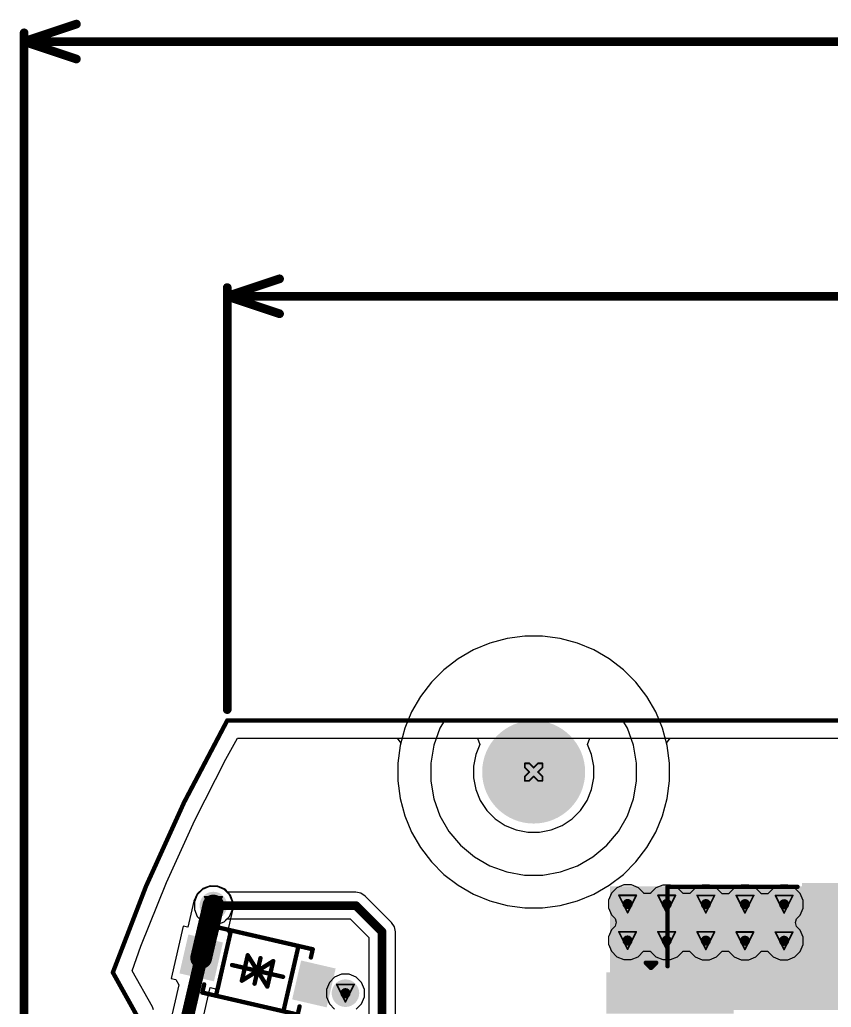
# Model space of a CAD drawing. Header units: inches. Extents: x -6 to 385, y -2 to 98.
# Drawn here: x -6.04 to 17.6, y 36.65 to 65.41 of the extents above; entities that cross this region are included whole.
import ezdxf

# ---------------------------------------------------------------- set-up
doc = ezdxf.new("R2010")
doc.units = ezdxf.units.IN
for name, color, linetype in [('Board outline', 216, 'Continuous'), ('Bottom Layer', 5, 'Continuous'), ('Bottom Overlay', 54, 'Continuous'), ('Bottom Paste', 16, 'Continuous'), ('Bottom Solder', 6, 'Continuous'), ('Dimensions', 6, 'Continuous'), ('Drill Drawing', 1, 'Continuous'), ('Layer 1', 16, 'Continuous'), ('Layer 2', 76, 'Continuous'), ('Multi-Layer', 9, 'Continuous'), ('Pad Holes', 156, 'Continuous'), ('Top Layer', 1, 'Continuous'), ('Top Solder', 216, 'Continuous'), ('Via Holes', 16, 'Continuous')]:
    doc.layers.add(name, color=color, linetype=linetype)

# ---------------------------------------------------------------- blocks, each defined once
blk = doc.blocks.new('WAFER_PH2_0_2PWB_B_66')
at = {"layer": 'Bottom Layer'}
for points in [[(-4.1, 4.6), (-2.6, 4.6), (-2.6, 1.1), (-4.1, 1.1)], [(4.1, 1.1), (2.6, 1.1), (2.6, 4.6), (4.1, 4.6)], [(-1.5, -1.1), (-0.5, -1.1), (-0.5, -4.6), (-1.5, -4.6)], [(0.5, -1.1), (1.5, -1.1), (1.5, -4.6), (0.5, -4.6)]]:
    blk.add_hatch(color=5, dxfattribs=at).paths.add_polyline_path(points)
at = {"layer": 'Bottom Paste'}
for points in [[(-4.1, 4.6), (-2.6, 4.6), (-2.6, 1.1), (-4.1, 1.1)], [(4.1, 1.1), (2.6, 1.1), (2.6, 4.6), (4.1, 4.6)], [(-1.5, -1.1), (-0.5, -1.1), (-0.5, -4.6), (-1.5, -4.6)], [(0.5, -1.1), (1.5, -1.1), (1.5, -4.6), (0.5, -4.6)]]:
    blk.add_hatch(color=16, dxfattribs=at).paths.add_polyline_path(points)
at = {"layer": 'Bottom Solder'}
for points in [[(-4.202, 4.702), (-2.498, 4.702), (-2.498, 0.998), (-4.202, 0.998)], [(4.202, 0.998), (2.498, 0.998), (2.498, 4.702), (4.202, 4.702)], [(-1.602, -0.998), (-0.398, -0.998), (-0.398, -4.702), (-1.602, -4.702)], [(0.398, -0.998), (1.602, -0.998), (1.602, -4.702), (0.398, -4.702)]]:
    blk.add_hatch(color=6, dxfattribs=at).paths.add_polyline_path(points)
at = {"layer": 'Bottom Overlay', "const_width": 0.127}
for points in [[(3.607, 4.851), (-3.505, 4.851)], [(-4.089, -2.921), (-4.089, 0.864)], [(4.039, -2.921), (4.039, 0.864)], [(-1.778, -2.921), (-4.089, -2.921)], [(4.039, -2.921), (1.727, -2.921)], [(-1.88, -3.556), (-1.88, -3.251)], [(-1.727, -3.404), (-1.88, -3.251)], [(-1.88, -3.556), (-1.727, -3.404)]]:
    blk.add_lwpolyline(points, dxfattribs=at)
at = {"layer": 'Bottom Overlay', "const_width": 0.0635}
for points in [[(-3.537, 4.851, 1), (-3.473, 4.851, 1)], [(3.575, 4.851, 1), (3.639, 4.851, 1)], [(-4.121, 0.864, 1), (-4.058, 0.864, 1)], [(4.007, 0.864, 1), (4.07, 0.864, 1)], [(-4.121, -2.921, 1), (-4.058, -2.921, 1)], [(-4.121, -2.921, 1), (-4.058, -2.921, 1)], [(-1.81, -2.921, 1), (-1.746, -2.921, 1)], [(1.695, -2.921, 1), (1.759, -2.921, 1)], [(4.007, -2.921, 1), (4.07, -2.921, 1)], [(4.007, -2.921, 1), (4.07, -2.921, 1)], [(-1.911, -3.251, 1), (-1.848, -3.251, 1)], [(-1.911, -3.251, 1), (-1.848, -3.251, 1)], [(-1.759, -3.404, 1), (-1.695, -3.404, 1)], [(-1.759, -3.404, 1), (-1.695, -3.404, 1)], [(-1.911, -3.556, 1), (-1.848, -3.556, 1)], [(-1.911, -3.556, 1), (-1.848, -3.556, 1)]]:
    blk.add_lwpolyline(points, format="xyb", close=True, dxfattribs=at)
blk = doc.blocks.new('SOD_123__B__D____________B_77')
at = {"layer": 'Bottom Layer'}
for points in [[(-1.22, -0.53), (-2.15, -0.53), (-2.15, 0.53), (-1.22, 0.53)], [(2.15, -0.53), (1.22, -0.53), (1.22, 0.53), (2.15, 0.53)]]:
    blk.add_hatch(color=5, dxfattribs=at).paths.add_polyline_path(points)
at = {"layer": 'Bottom Paste'}
for points in [[(-1.22, -0.53), (-2.15, -0.53), (-2.15, 0.53), (-1.22, 0.53)], [(2.15, -0.53), (1.22, -0.53), (1.22, 0.53), (2.15, 0.53)]]:
    blk.add_hatch(color=16, dxfattribs=at).paths.add_polyline_path(points)
at = {"layer": 'Bottom Solder'}
for points in [[(-1.169, -0.581), (-2.201, -0.581), (-2.201, 0.581), (-1.169, 0.581)], [(2.201, -0.581), (1.169, -0.581), (1.169, 0.581), (2.201, 0.581)]]:
    blk.add_hatch(color=6, dxfattribs=at).paths.add_polyline_path(points)
at = {"layer": 'Bottom Overlay', "const_width": 0.127}
for points in [[(-1.426, 0.733), (-1.426, 0.976)], [(-1.426, 0.976), (1.426, 0.976)], [(-1.017, -0.976), (-1.017, 0.976)], [(0.999, -0.976), (0.999, 0.976)], [(1.426, 0.733), (1.426, 0.976)], [(-0.381, 0.381), (0, 0)], [(-0.381, -0.381), (-0.381, 0.381)], [(0, -0.381), (0, 0.381)], [(0, 0), (0.381, 0.381)], [(0.381, -0.381), (0.381, 0.381)], [(-0.762, 0), (0.762, 0)], [(-0.381, -0.381), (0, 0)], [(0, 0), (0.381, -0.381)], [(-1.426, -0.976), (-1.426, -0.733)], [(1.426, -0.976), (1.426, -0.733)], [(-1.426, -0.976), (1.426, -0.976)]]:
    blk.add_lwpolyline(points, dxfattribs=at)
at = {"layer": 'Bottom Overlay', "const_width": 0.0635}
for points in [[(-1.458, 0.976, 1), (-1.394, 0.976, 1)], [(-1.458, 0.976, 1), (-1.394, 0.976, 1)], [(-1.049, 0.976, 1), (-0.985, 0.976, 1)], [(0.967, 0.976, 1), (1.031, 0.976, 1)], [(1.394, 0.976, 1), (1.458, 0.976, 1)], [(1.394, 0.976, 1), (1.458, 0.976, 1)], [(-1.458, 0.733, 1), (-1.394, 0.733, 1)], [(1.394, 0.733, 1), (1.458, 0.733, 1)], [(-0.413, 0.381, 1), (-0.349, 0.381, 1)], [(-0.413, 0.381, 1), (-0.349, 0.381, 1)], [(-0.032, 0.381, 1), (0.032, 0.381, 1)], [(0.349, 0.381, 1), (0.413, 0.381, 1)], [(0.349, 0.381, 1), (0.413, 0.381, 1)], [(-0.794, 0, 1), (-0.73, 0, 1)], [(-0.032, 0, 1), (0.032, 0, 1)], [(-0.032, 0, 1), (0.032, 0, 1)], [(-0.032, 0, 1), (0.032, 0, 1)], [(-0.032, 0, 1), (0.032, 0, 1)], [(0.73, 0, 1), (0.794, 0, 1)], [(-0.413, -0.381, 1), (-0.349, -0.381, 1)], [(-0.413, -0.381, 1), (-0.349, -0.381, 1)], [(-0.032, -0.381, 1), (0.032, -0.381, 1)], [(0.349, -0.381, 1), (0.413, -0.381, 1)], [(0.349, -0.381, 1), (0.413, -0.381, 1)], [(-1.458, -0.733, 1), (-1.394, -0.733, 1)], [(1.394, -0.733, 1), (1.458, -0.733, 1)], [(-1.458, -0.976, 1), (-1.394, -0.976, 1)], [(-1.458, -0.976, 1), (-1.394, -0.976, 1)], [(-1.049, -0.976, 1), (-0.985, -0.976, 1)], [(0.967, -0.976, 1), (1.031, -0.976, 1)], [(1.394, -0.976, 1), (1.458, -0.976, 1)], [(1.394, -0.976, 1), (1.458, -0.976, 1)]]:
    blk.add_lwpolyline(points, format="xyb", close=True, dxfattribs=at)

msp = doc.modelspace()

# ---------------------------------------------------------------- hatches: boundary and pattern name
at = {"layer": 'Bottom Layer'}
h = msp.add_hatch(color=5, dxfattribs=at)
edge = h.paths.add_edge_path()
edge.add_arc((8.927, 43.5), 0.762, 0, 360)
msp.add_hatch(color=5, dxfattribs=at).paths.add_polyline_path([(11.148, 36.568), (20.348, 36.568), (20.348, 40.168), (11.148, 40.168)])
h = msp.add_hatch(color=5, dxfattribs=at)
edge = h.paths.add_edge_path()
edge.add_arc((-0.403, 39.612), 0.3, 0, 360)
h = msp.add_hatch(color=5, dxfattribs=at)
edge = h.paths.add_edge_path()
edge.add_arc((11.664, 39.657), 0.3, 0, 360)
h = msp.add_hatch(color=5, dxfattribs=at)
edge = h.paths.add_edge_path()
edge.add_arc((12.804, 39.656), 0.3, 0, 360)
h = msp.add_hatch(color=5, dxfattribs=at)
edge = h.paths.add_edge_path()
edge.add_arc((13.943, 39.654), 0.3, 0, 360)
h = msp.add_hatch(color=5, dxfattribs=at)
edge = h.paths.add_edge_path()
edge.add_arc((15.083, 39.652), 0.3, 0, 360)
h = msp.add_hatch(color=5, dxfattribs=at)
edge = h.paths.add_edge_path()
edge.add_arc((16.223, 39.65), 0.3, 0, 360)
h = msp.add_hatch(color=5, dxfattribs=at)
edge = h.paths.add_edge_path()
edge.add_arc((11.662, 38.594), 0.3, 0, 360)
h = msp.add_hatch(color=5, dxfattribs=at)
edge = h.paths.add_edge_path()
edge.add_arc((12.802, 38.592), 0.3, 0, 360)
h = msp.add_hatch(color=5, dxfattribs=at)
edge = h.paths.add_edge_path()
edge.add_arc((13.942, 38.59), 0.3, 0, 360)
h = msp.add_hatch(color=5, dxfattribs=at)
edge = h.paths.add_edge_path()
edge.add_arc((15.081, 38.588), 0.3, 0, 360)
h = msp.add_hatch(color=5, dxfattribs=at)
edge = h.paths.add_edge_path()
edge.add_arc((16.221, 38.586), 0.3, 0, 360)
h = msp.add_hatch(color=5, dxfattribs=at)
edge = h.paths.add_edge_path()
edge.add_arc((3.444, 37.061), 0.3, 0, 360)
at = {"layer": 'Bottom Solder'}
h = msp.add_hatch(color=6, dxfattribs=at)
edge = h.paths.add_edge_path()
edge.add_arc((8.927, 43.5), 0.864, 0, 360)
h = msp.add_hatch(color=6, dxfattribs=at)
edge = h.paths.add_edge_path()
edge.add_arc((-0.403, 39.612), 0.402, 0, 360)
h = msp.add_hatch(color=6, dxfattribs=at)
edge = h.paths.add_edge_path()
edge.add_arc((11.664, 39.657), 0.402, 0, 360)
h = msp.add_hatch(color=6, dxfattribs=at)
edge = h.paths.add_edge_path()
edge.add_arc((12.804, 39.656), 0.402, 0, 360)
h = msp.add_hatch(color=6, dxfattribs=at)
edge = h.paths.add_edge_path()
edge.add_arc((13.943, 39.654), 0.402, 0, 360)
h = msp.add_hatch(color=6, dxfattribs=at)
edge = h.paths.add_edge_path()
edge.add_arc((15.083, 39.652), 0.402, 0, 360)
h = msp.add_hatch(color=6, dxfattribs=at)
edge = h.paths.add_edge_path()
edge.add_arc((16.223, 39.65), 0.402, 0, 360)
h = msp.add_hatch(color=6, dxfattribs=at)
edge = h.paths.add_edge_path()
edge.add_arc((11.662, 38.594), 0.402, 0, 360)
h = msp.add_hatch(color=6, dxfattribs=at)
edge = h.paths.add_edge_path()
edge.add_arc((12.802, 38.592), 0.402, 0, 360)
h = msp.add_hatch(color=6, dxfattribs=at)
edge = h.paths.add_edge_path()
edge.add_arc((13.942, 38.59), 0.402, 0, 360)
h = msp.add_hatch(color=6, dxfattribs=at)
edge = h.paths.add_edge_path()
edge.add_arc((15.081, 38.588), 0.402, 0, 360)
h = msp.add_hatch(color=6, dxfattribs=at)
edge = h.paths.add_edge_path()
edge.add_arc((16.221, 38.586), 0.402, 0, 360)
h = msp.add_hatch(color=6, dxfattribs=at)
edge = h.paths.add_edge_path()
edge.add_arc((3.444, 37.061), 0.402, 0, 360)
at = {"layer": 'Layer 1'}
h = msp.add_hatch(color=16, dxfattribs=at)
edge = h.paths.add_edge_path()
edge.add_arc((8.927, 43.5), 0.762, 0, 360)
h = msp.add_hatch(color=16, dxfattribs=at)
edge = h.paths.add_edge_path()
edge.add_arc((-0.403, 39.612), 0.3, 0, 360)
h = msp.add_hatch(color=16, dxfattribs=at)
edge = h.paths.add_edge_path()
edge.add_arc((11.664, 39.657), 0.3, 0, 360)
h = msp.add_hatch(color=16, dxfattribs=at)
edge = h.paths.add_edge_path()
edge.add_arc((12.804, 39.656), 0.3, 0, 360)
h = msp.add_hatch(color=16, dxfattribs=at)
edge = h.paths.add_edge_path()
edge.add_arc((13.943, 39.654), 0.3, 0, 360)
h = msp.add_hatch(color=16, dxfattribs=at)
edge = h.paths.add_edge_path()
edge.add_arc((15.083, 39.652), 0.3, 0, 360)
h = msp.add_hatch(color=16, dxfattribs=at)
edge = h.paths.add_edge_path()
edge.add_arc((16.223, 39.65), 0.3, 0, 360)
h = msp.add_hatch(color=16, dxfattribs=at)
edge = h.paths.add_edge_path()
edge.add_arc((11.662, 38.594), 0.3, 0, 360)
h = msp.add_hatch(color=16, dxfattribs=at)
edge = h.paths.add_edge_path()
edge.add_arc((12.802, 38.592), 0.3, 0, 360)
h = msp.add_hatch(color=16, dxfattribs=at)
edge = h.paths.add_edge_path()
edge.add_arc((13.942, 38.59), 0.3, 0, 360)
h = msp.add_hatch(color=16, dxfattribs=at)
edge = h.paths.add_edge_path()
edge.add_arc((15.081, 38.588), 0.3, 0, 360)
h = msp.add_hatch(color=16, dxfattribs=at)
edge = h.paths.add_edge_path()
edge.add_arc((16.221, 38.586), 0.3, 0, 360)
h = msp.add_hatch(color=16, dxfattribs=at)
edge = h.paths.add_edge_path()
edge.add_arc((3.444, 37.061), 0.3, 0, 360)
at = {"layer": 'Layer 2'}
h = msp.add_hatch(color=76, dxfattribs=at)
edge = h.paths.add_edge_path()
edge.add_arc((8.927, 43.5), 0.762, 0, 360)
h = msp.add_hatch(color=76, dxfattribs=at)
edge = h.paths.add_edge_path()
edge.add_arc((-0.403, 39.612), 0.3, 0, 360)
h = msp.add_hatch(color=76, dxfattribs=at)
edge = h.paths.add_edge_path()
edge.add_arc((11.664, 39.657), 0.3, 0, 360)
h = msp.add_hatch(color=76, dxfattribs=at)
edge = h.paths.add_edge_path()
edge.add_arc((12.804, 39.656), 0.3, 0, 360)
h = msp.add_hatch(color=76, dxfattribs=at)
edge = h.paths.add_edge_path()
edge.add_arc((13.943, 39.654), 0.3, 0, 360)
h = msp.add_hatch(color=76, dxfattribs=at)
edge = h.paths.add_edge_path()
edge.add_arc((15.083, 39.652), 0.3, 0, 360)
h = msp.add_hatch(color=76, dxfattribs=at)
edge = h.paths.add_edge_path()
edge.add_arc((16.223, 39.65), 0.3, 0, 360)
h = msp.add_hatch(color=76, dxfattribs=at)
edge = h.paths.add_edge_path()
edge.add_arc((11.662, 38.594), 0.3, 0, 360)
h = msp.add_hatch(color=76, dxfattribs=at)
edge = h.paths.add_edge_path()
edge.add_arc((12.802, 38.592), 0.3, 0, 360)
h = msp.add_hatch(color=76, dxfattribs=at)
edge = h.paths.add_edge_path()
edge.add_arc((13.942, 38.59), 0.3, 0, 360)
h = msp.add_hatch(color=76, dxfattribs=at)
edge = h.paths.add_edge_path()
edge.add_arc((15.081, 38.588), 0.3, 0, 360)
h = msp.add_hatch(color=76, dxfattribs=at)
edge = h.paths.add_edge_path()
edge.add_arc((16.221, 38.586), 0.3, 0, 360)
h = msp.add_hatch(color=76, dxfattribs=at)
edge = h.paths.add_edge_path()
edge.add_arc((3.444, 37.061), 0.3, 0, 360)
at = {"layer": 'Multi-Layer'}
h = msp.add_hatch(color=9, dxfattribs=at)
edge = h.paths.add_edge_path()
edge.add_arc((8.927, 43.5), 0.762, 0, 360)
at = {"layer": 'Pad Holes'}
h = msp.add_hatch(color=7, dxfattribs=at)
edge = h.paths.add_edge_path()
edge.add_arc((8.927, 43.5), 1.5, 0, 360)
at = {"layer": 'Top Layer'}
h = msp.add_hatch(color=1, dxfattribs=at)
edge = h.paths.add_edge_path()
edge.add_arc((8.927, 43.5), 0.762, 0, 360)
h = msp.add_hatch(color=1, dxfattribs=at)
edge = h.paths.add_edge_path()
edge.add_arc((-0.403, 39.612), 0.3, 0, 360)
h = msp.add_hatch(color=1, dxfattribs=at)
edge = h.paths.add_edge_path()
edge.add_arc((11.664, 39.657), 0.3, 0, 360)
h = msp.add_hatch(color=1, dxfattribs=at)
edge = h.paths.add_edge_path()
edge.add_arc((12.804, 39.656), 0.3, 0, 360)
h = msp.add_hatch(color=1, dxfattribs=at)
edge = h.paths.add_edge_path()
edge.add_arc((13.943, 39.654), 0.3, 0, 360)
h = msp.add_hatch(color=1, dxfattribs=at)
edge = h.paths.add_edge_path()
edge.add_arc((15.083, 39.652), 0.3, 0, 360)
h = msp.add_hatch(color=1, dxfattribs=at)
edge = h.paths.add_edge_path()
edge.add_arc((16.223, 39.65), 0.3, 0, 360)
h = msp.add_hatch(color=1, dxfattribs=at)
edge = h.paths.add_edge_path()
edge.add_arc((11.662, 38.594), 0.3, 0, 360)
h = msp.add_hatch(color=1, dxfattribs=at)
edge = h.paths.add_edge_path()
edge.add_arc((12.802, 38.592), 0.3, 0, 360)
h = msp.add_hatch(color=1, dxfattribs=at)
edge = h.paths.add_edge_path()
edge.add_arc((13.942, 38.59), 0.3, 0, 360)
h = msp.add_hatch(color=1, dxfattribs=at)
edge = h.paths.add_edge_path()
edge.add_arc((15.081, 38.588), 0.3, 0, 360)
h = msp.add_hatch(color=1, dxfattribs=at)
edge = h.paths.add_edge_path()
edge.add_arc((16.221, 38.586), 0.3, 0, 360)
h = msp.add_hatch(color=1, dxfattribs=at)
edge = h.paths.add_edge_path()
edge.add_arc((3.444, 37.061), 0.3, 0, 360)
at = {"layer": 'Top Solder'}
h = msp.add_hatch(color=216, dxfattribs=at)
edge = h.paths.add_edge_path()
edge.add_arc((8.927, 43.5), 0.864, 0, 360)
h = msp.add_hatch(color=216, dxfattribs=at)
edge = h.paths.add_edge_path()
edge.add_arc((-0.403, 39.612), 0.402, 0, 360)
h = msp.add_hatch(color=216, dxfattribs=at)
edge = h.paths.add_edge_path()
edge.add_arc((11.664, 39.657), 0.402, 0, 360)
h = msp.add_hatch(color=216, dxfattribs=at)
edge = h.paths.add_edge_path()
edge.add_arc((12.804, 39.656), 0.402, 0, 360)
h = msp.add_hatch(color=216, dxfattribs=at)
edge = h.paths.add_edge_path()
edge.add_arc((13.943, 39.654), 0.402, 0, 360)
h = msp.add_hatch(color=216, dxfattribs=at)
edge = h.paths.add_edge_path()
edge.add_arc((15.083, 39.652), 0.402, 0, 360)
h = msp.add_hatch(color=216, dxfattribs=at)
edge = h.paths.add_edge_path()
edge.add_arc((16.223, 39.65), 0.402, 0, 360)
h = msp.add_hatch(color=216, dxfattribs=at)
edge = h.paths.add_edge_path()
edge.add_arc((11.662, 38.594), 0.402, 0, 360)
h = msp.add_hatch(color=216, dxfattribs=at)
edge = h.paths.add_edge_path()
edge.add_arc((12.802, 38.592), 0.402, 0, 360)
h = msp.add_hatch(color=216, dxfattribs=at)
edge = h.paths.add_edge_path()
edge.add_arc((13.942, 38.59), 0.402, 0, 360)
h = msp.add_hatch(color=216, dxfattribs=at)
edge = h.paths.add_edge_path()
edge.add_arc((15.081, 38.588), 0.402, 0, 360)
h = msp.add_hatch(color=216, dxfattribs=at)
edge = h.paths.add_edge_path()
edge.add_arc((16.221, 38.586), 0.402, 0, 360)
h = msp.add_hatch(color=216, dxfattribs=at)
edge = h.paths.add_edge_path()
edge.add_arc((3.444, 37.061), 0.402, 0, 360)
at = {"layer": 'Via Holes'}
h = msp.add_hatch(color=7, dxfattribs=at)
edge = h.paths.add_edge_path()
edge.add_arc((-0.403, 39.612), 0.15, 0, 360)
h = msp.add_hatch(color=7, dxfattribs=at)
edge = h.paths.add_edge_path()
edge.add_arc((11.664, 39.657), 0.15, 0, 360)
h = msp.add_hatch(color=7, dxfattribs=at)
edge = h.paths.add_edge_path()
edge.add_arc((12.804, 39.656), 0.15, 0, 360)
h = msp.add_hatch(color=7, dxfattribs=at)
edge = h.paths.add_edge_path()
edge.add_arc((13.943, 39.654), 0.15, 0, 360)
h = msp.add_hatch(color=7, dxfattribs=at)
edge = h.paths.add_edge_path()
edge.add_arc((15.083, 39.652), 0.15, 0, 360)
h = msp.add_hatch(color=7, dxfattribs=at)
edge = h.paths.add_edge_path()
edge.add_arc((16.223, 39.65), 0.15, 0, 360)
h = msp.add_hatch(color=7, dxfattribs=at)
edge = h.paths.add_edge_path()
edge.add_arc((11.662, 38.594), 0.15, 0, 360)
h = msp.add_hatch(color=7, dxfattribs=at)
edge = h.paths.add_edge_path()
edge.add_arc((12.802, 38.592), 0.15, 0, 360)
h = msp.add_hatch(color=7, dxfattribs=at)
edge = h.paths.add_edge_path()
edge.add_arc((13.942, 38.59), 0.15, 0, 360)
h = msp.add_hatch(color=7, dxfattribs=at)
edge = h.paths.add_edge_path()
edge.add_arc((15.081, 38.588), 0.15, 0, 360)
h = msp.add_hatch(color=7, dxfattribs=at)
edge = h.paths.add_edge_path()
edge.add_arc((16.221, 38.586), 0.15, 0, 360)
h = msp.add_hatch(color=7, dxfattribs=at)
edge = h.paths.add_edge_path()
edge.add_arc((3.444, 37.061), 0.15, 0, 360)

# ---------------------------------------------------------------- linework, layer by layer
at = {"layer": 'Board outline', "const_width": 0.127}
msp.add_lwpolyline([(-3.332, 37.664, -0.044149), (0, 45)], format="xyb", dxfattribs=at)
for points in [[(0, 45), (79.597, 45)], [(-3.332, 37.664), (-2.632, 36.408)]]:
    msp.add_lwpolyline(points, dxfattribs=at)
at = {"layer": 'Board outline', "const_width": 0.0635}
for points in [[(-0.032, 45, 1), (0.032, 45, 1)], [(-0.032, 45, 1), (0.032, 45, 1)], [(-3.364, 37.664, 1), (-3.3, 37.664, 1)], [(-3.364, 37.664, 1), (-3.3, 37.664, 1)]]:
    msp.add_lwpolyline(points, format="xyb", close=True, dxfattribs=at)
at = {"layer": 'Bottom Layer'}
for p, q in [((8.668, 47.455), (8.154, 47.387)), ((8.927, 47.455), (8.668, 47.455)), ((9.186, 47.455), (8.927, 47.455)), ((9.7, 47.387), (9.186, 47.455)), ((7.653, 47.253), (7.174, 47.055)), ((8.154, 47.387), (7.653, 47.253)), ((10.201, 47.253), (9.7, 47.387)), ((10.68, 47.055), (10.201, 47.253)), ((7.174, 47.055), (6.725, 46.795)), ((11.129, 46.795), (10.68, 47.055)), ((6.725, 46.795), (6.314, 46.48)), ((11.54, 46.48), (11.129, 46.795)), ((6.314, 46.48), (5.947, 46.113)), ((11.907, 46.113), (11.54, 46.48)), ((5.947, 46.113), (5.632, 45.702)), ((12.222, 45.702), (11.907, 46.113)), ((5.632, 45.702), (5.373, 45.253)), ((12.482, 45.253), (12.222, 45.702)), ((5.373, 45.253), (5.174, 44.774)), ((12.68, 44.774), (12.482, 45.253)), ((6.329, 45), (6.198, 44.773)), ((11.525, 45), (6.329, 45)), ((11.656, 44.773), (11.525, 45)), ((11.525, 45), (11.525, 45)), ((5.174, 44.774), (5.04, 44.273)), ((6.198, 44.773), (6.018, 44.279)), ((11.836, 44.279), (11.656, 44.773)), ((12.814, 44.273), (12.68, 44.774)), ((-0.04, 43.877), (0.302, 44.482)), ((0.302, 44.482), (4.95, 44.482)), ((4.95, 44.482), (5.058, 44.341)), ((5.058, 44.341), (5.04, 44.273)), ((12.796, 44.341), (12.904, 44.482)), ((12.814, 44.273), (12.796, 44.341)), ((12.904, 44.482), (22.517, 44.482)), ((5.04, 44.273), (4.972, 43.759)), ((5.04, 44.273), (4.972, 43.759)), ((6.018, 44.279), (5.927, 43.762)), ((11.927, 43.762), (11.836, 44.279)), ((12.882, 43.759), (12.814, 44.273)), ((12.882, 43.759), (12.814, 44.273)), ((-0.944, 42.099), (-0.04, 43.877)), ((4.972, 43.759), (4.972, 43.5)), ((4.972, 43.759), (4.972, 43.241)), ((5.927, 43.762), (5.927, 43.238)), ((11.927, 43.238), (11.927, 43.762)), ((12.882, 43.5), (12.882, 43.759)), ((12.882, 43.241), (12.882, 43.759)), ((4.972, 43.5), (4.972, 43.5)), ((4.972, 43.5), (4.972, 43.241)), ((12.882, 43.241), (12.882, 43.5)), ((4.972, 43.241), (5.04, 42.727)), ((4.972, 43.241), (5.04, 42.727)), ((5.927, 43.238), (6.018, 42.721)), ((11.836, 42.721), (11.927, 43.238)), ((12.814, 42.727), (12.882, 43.241)), ((12.814, 42.727), (12.882, 43.241)), ((5.04, 42.727), (5.174, 42.226)), ((5.04, 42.727), (5.174, 42.226)), ((6.018, 42.721), (6.198, 42.227)), ((11.656, 42.227), (11.836, 42.721)), ((12.68, 42.226), (12.814, 42.727)), ((12.68, 42.226), (12.814, 42.727)), ((-1.769, 40.283), (-0.944, 42.099)), ((5.174, 42.226), (5.373, 41.747)), ((5.174, 42.226), (5.373, 41.747)), ((6.198, 42.227), (6.46, 41.773)), ((11.394, 41.773), (11.656, 42.227)), ((12.482, 41.747), (12.68, 42.226)), ((12.482, 41.747), (12.68, 42.226)), ((5.373, 41.747), (5.632, 41.298)), ((5.373, 41.747), (5.632, 41.298)), ((6.46, 41.773), (6.798, 41.371)), ((11.056, 41.371), (11.394, 41.773)), ((12.222, 41.298), (12.482, 41.747)), ((12.222, 41.298), (12.482, 41.747)), ((5.632, 41.298), (5.947, 40.887)), ((5.632, 41.298), (5.947, 40.887)), ((6.798, 41.371), (7.2, 41.033)), ((10.654, 41.033), (11.056, 41.371)), ((11.907, 40.887), (12.222, 41.298)), ((11.907, 40.887), (12.222, 41.298)), ((5.947, 40.887), (6.314, 40.52)), ((5.947, 40.887), (6.314, 40.52)), ((7.2, 41.033), (7.654, 40.771)), ((10.2, 40.771), (10.654, 41.033)), ((11.54, 40.52), (11.907, 40.887)), ((11.54, 40.52), (11.907, 40.887)), ((7.654, 40.771), (8.148, 40.591)), ((8.148, 40.591), (8.665, 40.5)), ((9.19, 40.5), (9.706, 40.591)), ((9.706, 40.591), (10.2, 40.771)), ((-2.512, 38.433), (-1.769, 40.283)), ((6.314, 40.52), (6.725, 40.205)), ((6.314, 40.52), (6.725, 40.205)), ((8.665, 40.5), (9.19, 40.5)), ((11.129, 40.205), (11.54, 40.52)), ((11.129, 40.205), (11.54, 40.52)), ((-0.711, 40.106), (-0.877, 39.951)), ((-0.498, 40.187), (-0.711, 40.106)), ((-0.271, 40.179), (-0.498, 40.187)), ((-0.064, 40.085), (-0.271, 40.179)), ((0.092, 39.919), (-0.064, 40.085)), ((6.725, 40.205), (7.174, 39.945)), ((6.725, 40.205), (7.174, 39.945)), ((10.68, 39.945), (11.129, 40.205)), ((10.68, 39.945), (11.129, 40.205)), ((-0.971, 39.744), (-1.148, 38.983)), ((-0.877, 39.951), (-0.971, 39.744)), ((0.172, 39.706), (0.092, 39.919)), ((0.164, 39.479), (0.172, 39.706)), ((7.174, 39.945), (7.653, 39.747)), ((7.174, 39.945), (7.653, 39.747)), ((7.653, 39.747), (8.154, 39.613)), ((7.653, 39.747), (8.154, 39.613)), ((9.7, 39.613), (10.201, 39.747)), ((9.7, 39.613), (10.201, 39.747)), ((10.201, 39.747), (10.68, 39.945)), ((10.201, 39.747), (10.68, 39.945)), ((0.016, 38.843), (0.164, 39.479)), ((8.154, 39.613), (8.668, 39.545)), ((8.154, 39.613), (8.668, 39.545)), ((8.668, 39.545), (8.927, 39.545)), ((8.668, 39.545), (9.186, 39.545)), ((8.927, 39.545), (9.186, 39.545)), ((9.186, 39.545), (9.7, 39.613)), ((9.186, 39.545), (9.7, 39.613)), ((-1.283, 39.014), (-1.635, 37.486)), ((-1.148, 38.983), (-1.283, 39.014)), ((0.11, 38.693), (0.016, 38.843)), ((-0.234, 37.163), (0.119, 38.691)), ((0.119, 38.691), (0.11, 38.693)), ((-2.766, 37.712), (-2.512, 38.433)), ((-2.18, 36.66), (-2.766, 37.712)), ((-1.635, 37.486), (-1.501, 37.455)), ((-1.501, 37.455), (-1.407, 37.304)), ((-1.407, 37.304), (-1.855, 35.385)), ((-0.929, 35.362), (-0.495, 37.223)), ((-0.495, 37.223), (-0.234, 37.163)), ((-2.152, 36.576), (-2.18, 36.66))]:
    msp.add_line(p, q, dxfattribs=at)
for points, const_width in [([(-0.758, 38.088), (-0.403, 39.612)], 0.635), ([(-1.413, 35.282), (-0.758, 38.088)], 0.381)]:
    msp.add_lwpolyline(points, dxfattribs=dict(at, const_width=const_width))
for points, const_width in [([(-0.562, 39.612, 1), (-0.244, 39.612, 1)], 0.318), ([(-0.917, 38.088, 1), (-0.6, 38.088, 1)], 0.318), ([(-0.854, 38.088, 1), (-0.663, 38.088, 1)], 0.191)]:
    msp.add_lwpolyline(points, format="xyb", close=True, dxfattribs=dict(at, const_width=const_width))
at = {"layer": 'Dimensions', "const_width": 0.254}
for points in [[(-5.917, 64.77), (-4.393, 65.278)], [(-5.917, 22.8), (-5.917, 65.024)], [(-5.917, 64.77), (34.162, 64.77)], [(-5.917, 64.77), (-4.393, 64.262)], [(0, 57.353), (1.524, 57.861)], [(0, 45.318), (0, 57.607)], [(0, 57.353), (1.524, 56.845)], [(0, 57.353), (34.034, 57.353)]]:
    msp.add_lwpolyline(points, dxfattribs=at)
at = {"layer": 'Dimensions', "const_width": 0.127}
for points in [[(-4.457, 65.278, 1), (-4.33, 65.278, 1)], [(-5.981, 65.024, 1), (-5.854, 65.024, 1)], [(-5.981, 64.77, 1), (-5.854, 64.77, 1)], [(-5.981, 64.77, 1), (-5.854, 64.77, 1)], [(-5.981, 64.77, 1), (-5.854, 64.77, 1)], [(-4.457, 64.262, 1), (-4.33, 64.262, 1)], [(1.461, 57.861, 1), (1.588, 57.861, 1)], [(-0.063, 57.607, 1), (0.064, 57.607, 1)], [(-0.063, 57.353, 1), (0.064, 57.353, 1)], [(-0.063, 57.353, 1), (0.064, 57.353, 1)], [(-0.063, 57.353, 1), (0.064, 57.353, 1)], [(1.461, 56.845, 1), (1.588, 56.845, 1)], [(-0.063, 45.318, 1), (0.064, 45.318, 1)]]:
    msp.add_lwpolyline(points, format="xyb", close=True, dxfattribs=at)
at = {"layer": 'Drill Drawing', "const_width": 0.0508}
for points in [[(8.673, 43.627), (8.673, 43.754)], [(8.673, 43.754), (8.8, 43.754)], [(8.8, 43.754), (8.927, 43.627)], [(8.927, 43.627), (9.054, 43.754)], [(9.054, 43.754), (9.181, 43.754)], [(9.181, 43.627), (9.181, 43.754)], [(8.673, 43.627), (8.8, 43.5)], [(8.673, 43.373), (8.8, 43.5)], [(9.054, 43.5), (9.181, 43.627)], [(9.054, 43.5), (9.181, 43.373)], [(8.673, 43.246), (8.673, 43.373)], [(8.673, 43.246), (8.8, 43.246)], [(8.8, 43.246), (8.927, 43.373)], [(8.927, 43.373), (9.054, 43.246)], [(9.054, 43.246), (9.181, 43.246)], [(9.181, 43.246), (9.181, 43.373)], [(-0.657, 39.866), (-0.149, 39.866)], [(-0.657, 39.866), (-0.403, 39.358)], [(-0.403, 39.358), (-0.149, 39.866)], [(11.41, 39.911), (11.918, 39.911)], [(11.41, 39.911), (11.664, 39.403)], [(11.664, 39.403), (11.918, 39.911)], [(12.55, 39.91), (13.058, 39.91)], [(12.55, 39.91), (12.804, 39.402)], [(12.804, 39.402), (13.058, 39.91)], [(13.689, 39.908), (14.197, 39.908)], [(13.689, 39.908), (13.943, 39.4)], [(13.943, 39.4), (14.197, 39.908)], [(14.829, 39.906), (15.337, 39.906)], [(14.829, 39.906), (15.083, 39.398)], [(15.083, 39.398), (15.337, 39.906)], [(15.969, 39.904), (16.477, 39.904)], [(15.969, 39.904), (16.223, 39.396)], [(16.223, 39.396), (16.477, 39.904)], [(11.408, 38.848), (11.916, 38.848)], [(11.408, 38.848), (11.662, 38.34)], [(11.662, 38.34), (11.916, 38.848)], [(12.548, 38.846), (13.056, 38.846)], [(12.548, 38.846), (12.802, 38.338)], [(12.802, 38.338), (13.056, 38.846)], [(13.688, 38.844), (14.196, 38.844)], [(13.688, 38.844), (13.942, 38.336)], [(13.942, 38.336), (14.196, 38.844)], [(14.827, 38.842), (15.335, 38.842)], [(14.827, 38.842), (15.081, 38.334)], [(15.081, 38.334), (15.335, 38.842)], [(15.967, 38.84), (16.475, 38.84)], [(15.967, 38.84), (16.221, 38.332)], [(16.221, 38.332), (16.475, 38.84)], [(3.19, 37.315), (3.698, 37.315)], [(3.19, 37.315), (3.444, 36.807)], [(3.444, 36.807), (3.698, 37.315)]]:
    msp.add_lwpolyline(points, dxfattribs=at)
at = {"layer": 'Drill Drawing', "const_width": 0.0254}
for points in [[(8.66, 43.754, 1), (8.686, 43.754, 1)], [(8.66, 43.754, 1), (8.686, 43.754, 1)], [(8.787, 43.754, 1), (8.813, 43.754, 1)], [(8.787, 43.754, 1), (8.813, 43.754, 1)], [(9.041, 43.754, 1), (9.067, 43.754, 1)], [(9.041, 43.754, 1), (9.067, 43.754, 1)], [(9.168, 43.754, 1), (9.194, 43.754, 1)], [(9.168, 43.754, 1), (9.194, 43.754, 1)], [(8.66, 43.627, 1), (8.686, 43.627, 1)], [(8.66, 43.627, 1), (8.686, 43.627, 1)], [(8.787, 43.5, 1), (8.813, 43.5, 1)], [(8.787, 43.5, 1), (8.813, 43.5, 1)], [(8.914, 43.627, 1), (8.94, 43.627, 1)], [(8.914, 43.627, 1), (8.94, 43.627, 1)], [(9.041, 43.5, 1), (9.067, 43.5, 1)], [(9.041, 43.5, 1), (9.067, 43.5, 1)], [(9.168, 43.627, 1), (9.194, 43.627, 1)], [(9.168, 43.627, 1), (9.194, 43.627, 1)], [(8.66, 43.373, 1), (8.686, 43.373, 1)], [(8.66, 43.373, 1), (8.686, 43.373, 1)], [(8.66, 43.246, 1), (8.686, 43.246, 1)], [(8.66, 43.246, 1), (8.686, 43.246, 1)], [(8.787, 43.246, 1), (8.813, 43.246, 1)], [(8.787, 43.246, 1), (8.813, 43.246, 1)], [(8.914, 43.373, 1), (8.94, 43.373, 1)], [(8.914, 43.373, 1), (8.94, 43.373, 1)], [(9.041, 43.246, 1), (9.067, 43.246, 1)], [(9.041, 43.246, 1), (9.067, 43.246, 1)], [(9.168, 43.373, 1), (9.194, 43.373, 1)], [(9.168, 43.373, 1), (9.194, 43.373, 1)], [(9.168, 43.246, 1), (9.194, 43.246, 1)], [(9.168, 43.246, 1), (9.194, 43.246, 1)], [(-0.67, 39.866, 1), (-0.644, 39.866, 1)], [(-0.67, 39.866, 1), (-0.644, 39.866, 1)], [(-0.162, 39.866, 1), (-0.136, 39.866, 1)], [(-0.162, 39.866, 1), (-0.136, 39.866, 1)], [(11.397, 39.911, 1), (11.422, 39.911, 1)], [(11.397, 39.911, 1), (11.422, 39.911, 1)], [(11.905, 39.911, 1), (11.93, 39.911, 1)], [(11.905, 39.911, 1), (11.93, 39.911, 1)], [(12.537, 39.91, 1), (12.562, 39.91, 1)], [(12.537, 39.91, 1), (12.562, 39.91, 1)], [(13.045, 39.91, 1), (13.07, 39.91, 1)], [(13.045, 39.91, 1), (13.07, 39.91, 1)], [(13.677, 39.908, 1), (13.702, 39.908, 1)], [(13.677, 39.908, 1), (13.702, 39.908, 1)], [(14.185, 39.908, 1), (14.21, 39.908, 1)], [(14.185, 39.908, 1), (14.21, 39.908, 1)], [(14.817, 39.906, 1), (14.842, 39.906, 1)], [(14.817, 39.906, 1), (14.842, 39.906, 1)], [(15.325, 39.906, 1), (15.35, 39.906, 1)], [(15.325, 39.906, 1), (15.35, 39.906, 1)], [(15.957, 39.904, 1), (15.982, 39.904, 1)], [(15.957, 39.904, 1), (15.982, 39.904, 1)], [(16.465, 39.904, 1), (16.49, 39.904, 1)], [(16.465, 39.904, 1), (16.49, 39.904, 1)], [(11.651, 39.403, 1), (11.676, 39.403, 1)], [(11.651, 39.403, 1), (11.676, 39.403, 1)], [(12.791, 39.402, 1), (12.816, 39.402, 1)], [(12.791, 39.402, 1), (12.816, 39.402, 1)], [(13.931, 39.4, 1), (13.956, 39.4, 1)], [(13.931, 39.4, 1), (13.956, 39.4, 1)], [(15.071, 39.398, 1), (15.096, 39.398, 1)], [(15.071, 39.398, 1), (15.096, 39.398, 1)], [(16.211, 39.396, 1), (16.236, 39.396, 1)], [(16.211, 39.396, 1), (16.236, 39.396, 1)], [(-0.416, 39.358, 1), (-0.39, 39.358, 1)], [(-0.416, 39.358, 1), (-0.39, 39.358, 1)], [(11.395, 38.848, 1), (11.42, 38.848, 1)], [(11.395, 38.848, 1), (11.42, 38.848, 1)], [(11.903, 38.848, 1), (11.928, 38.848, 1)], [(11.903, 38.848, 1), (11.928, 38.848, 1)], [(12.535, 38.846, 1), (12.56, 38.846, 1)], [(12.535, 38.846, 1), (12.56, 38.846, 1)], [(13.043, 38.846, 1), (13.068, 38.846, 1)], [(13.043, 38.846, 1), (13.068, 38.846, 1)], [(13.675, 38.844, 1), (13.7, 38.844, 1)], [(13.675, 38.844, 1), (13.7, 38.844, 1)], [(14.183, 38.844, 1), (14.208, 38.844, 1)], [(14.183, 38.844, 1), (14.208, 38.844, 1)], [(14.815, 38.842, 1), (14.84, 38.842, 1)], [(14.815, 38.842, 1), (14.84, 38.842, 1)], [(15.323, 38.842, 1), (15.348, 38.842, 1)], [(15.323, 38.842, 1), (15.348, 38.842, 1)], [(15.955, 38.84, 1), (15.98, 38.84, 1)], [(15.955, 38.84, 1), (15.98, 38.84, 1)], [(16.463, 38.84, 1), (16.488, 38.84, 1)], [(16.463, 38.84, 1), (16.488, 38.84, 1)], [(11.649, 38.34, 1), (11.674, 38.34, 1)], [(11.649, 38.34, 1), (11.674, 38.34, 1)], [(12.789, 38.338, 1), (12.814, 38.338, 1)], [(12.789, 38.338, 1), (12.814, 38.338, 1)], [(13.929, 38.336, 1), (13.954, 38.336, 1)], [(13.929, 38.336, 1), (13.954, 38.336, 1)], [(15.069, 38.334, 1), (15.094, 38.334, 1)], [(15.069, 38.334, 1), (15.094, 38.334, 1)], [(16.209, 38.332, 1), (16.234, 38.332, 1)], [(16.209, 38.332, 1), (16.234, 38.332, 1)], [(3.177, 37.315, 1), (3.203, 37.315, 1)], [(3.177, 37.315, 1), (3.203, 37.315, 1)], [(3.685, 37.315, 1), (3.711, 37.315, 1)], [(3.685, 37.315, 1), (3.711, 37.315, 1)], [(3.431, 36.807, 1), (3.457, 36.807, 1)], [(3.431, 36.807, 1), (3.457, 36.807, 1)]]:
    msp.add_lwpolyline(points, format="xyb", close=True, dxfattribs=at)
at = {"layer": 'Layer 1'}
for p, q in [((-0.04, 43.877), (0.302, 44.482)), ((0.302, 44.482), (22.517, 44.482)), ((-0.944, 42.099), (-0.04, 43.877)), ((-1.769, 40.283), (-0.944, 42.099)), ((-2.512, 38.433), (-1.769, 40.283)), ((-0.717, 40.081), (-0.873, 39.925)), ((-0.513, 40.166), (-0.717, 40.081)), ((-0.293, 40.166), (-0.513, 40.166)), ((-0.089, 40.081), (-0.293, 40.166)), ((0.067, 39.925), (-0.089, 40.081)), ((-0.873, 39.925), (-0.957, 39.722)), ((-0.957, 39.722), (-0.957, 39.501)), ((0.151, 39.722), (0.067, 39.925)), ((0.151, 39.501), (0.151, 39.722)), ((-0.957, 39.501), (-0.873, 39.298)), ((0.067, 39.298), (0.151, 39.501)), ((-0.873, 39.298), (-0.717, 39.142)), ((-0.717, 39.142), (-0.513, 39.058)), ((-0.293, 39.058), (-0.089, 39.142)), ((-0.089, 39.142), (0.067, 39.298)), ((-0.513, 39.058), (-0.293, 39.058)), ((-2.766, 37.712), (-2.512, 38.433)), ((-2.18, 36.66), (-2.766, 37.712)), ((-2.152, 36.576), (-2.18, 36.66))]:
    msp.add_line(p, q, dxfattribs=at)
at = {"layer": 'Layer 2'}
for p, q in [((-0.04, 43.877), (0.302, 44.482)), ((0.302, 44.482), (7.292, 44.482)), ((7.362, 44.304), (7.24, 44.012)), ((7.292, 44.482), (7.362, 44.304)), ((10.492, 44.304), (10.562, 44.482)), ((10.614, 44.012), (10.492, 44.304)), ((10.562, 44.482), (22.517, 44.482)), ((7.24, 44.012), (7.173, 43.673)), ((10.681, 43.673), (10.614, 44.012)), ((-0.944, 42.099), (-0.04, 43.877)), ((7.173, 43.673), (7.173, 43.327)), ((10.681, 43.327), (10.681, 43.673)), ((7.173, 43.327), (7.24, 42.988)), ((10.614, 42.988), (10.681, 43.327)), ((7.24, 42.988), (7.373, 42.669)), ((10.481, 42.669), (10.614, 42.988)), ((7.373, 42.669), (7.565, 42.382)), ((10.289, 42.382), (10.481, 42.669)), ((7.565, 42.382), (7.809, 42.138)), ((10.045, 42.138), (10.289, 42.382)), ((-1.769, 40.283), (-0.944, 42.099)), ((7.809, 42.138), (8.096, 41.946)), ((9.758, 41.946), (10.045, 42.138)), ((8.096, 41.946), (8.415, 41.813)), ((8.415, 41.813), (8.754, 41.746)), ((8.754, 41.746), (9.1, 41.746)), ((9.1, 41.746), (9.439, 41.813)), ((9.439, 41.813), (9.758, 41.946)), ((-2.512, 38.433), (-1.769, 40.283)), ((-0.717, 40.081), (-0.873, 39.925)), ((-0.513, 40.166), (-0.717, 40.081)), ((-0.293, 40.166), (-0.513, 40.166)), ((-0.089, 40.081), (-0.293, 40.166)), ((0.067, 39.925), (-0.089, 40.081)), ((11.194, 39.971), (11.11, 39.768)), ((11.35, 40.127), (11.194, 39.971)), ((11.553, 40.211), (11.35, 40.127)), ((11.774, 40.211), (11.553, 40.211)), ((11.977, 40.127), (11.774, 40.211)), ((12.133, 39.971), (11.977, 40.127)), ((12.138, 39.96), (12.133, 39.971)), ((12.334, 39.969), (12.33, 39.96)), ((12.49, 40.125), (12.334, 39.969)), ((12.693, 40.21), (12.49, 40.125)), ((12.914, 40.21), (12.693, 40.21)), ((13.117, 40.125), (12.914, 40.21)), ((13.273, 39.969), (13.117, 40.125)), ((13.278, 39.959), (13.273, 39.969)), ((13.63, 40.123), (13.474, 39.967)), ((13.833, 40.208), (13.63, 40.123)), ((14.054, 40.208), (13.833, 40.208)), ((14.257, 40.123), (14.054, 40.208)), ((14.413, 39.967), (14.257, 40.123)), ((14.77, 40.121), (14.614, 39.965)), ((14.973, 40.206), (14.77, 40.121)), ((15.194, 40.206), (14.973, 40.206)), ((15.397, 40.121), (15.194, 40.206)), ((15.553, 39.965), (15.397, 40.121)), ((15.909, 40.119), (15.754, 39.964)), ((16.113, 40.204), (15.909, 40.119)), ((16.333, 40.204), (16.113, 40.204)), ((16.537, 40.119), (16.333, 40.204)), ((16.693, 39.964), (16.537, 40.119)), ((-0.873, 39.925), (-0.957, 39.722)), ((-0.957, 39.722), (-0.957, 39.501)), ((0.151, 39.722), (0.067, 39.925)), ((0.151, 39.501), (0.151, 39.722)), ((11.11, 39.768), (11.11, 39.547)), ((12.33, 39.96), (12.138, 39.96)), ((13.47, 39.959), (13.278, 39.959)), ((13.474, 39.967), (13.47, 39.959)), ((14.418, 39.957), (14.413, 39.967)), ((14.61, 39.957), (14.418, 39.957)), ((14.614, 39.965), (14.61, 39.957)), ((15.557, 39.955), (15.553, 39.965)), ((15.75, 39.955), (15.557, 39.955)), ((15.754, 39.964), (15.75, 39.955)), ((16.777, 39.76), (16.693, 39.964)), ((16.777, 39.54), (16.777, 39.76)), ((-0.957, 39.501), (-0.873, 39.298)), ((0.067, 39.298), (0.151, 39.501)), ((11.11, 39.547), (11.194, 39.344)), ((16.693, 39.336), (16.777, 39.54)), ((-0.873, 39.298), (-0.717, 39.142)), ((-0.717, 39.142), (-0.513, 39.058)), ((-0.293, 39.058), (-0.089, 39.142)), ((-0.089, 39.142), (0.067, 39.298)), ((11.194, 39.344), (11.301, 39.236)), ((11.331, 39.124), (11.3, 39.016)), ((11.301, 39.236), (11.331, 39.124)), ((16.554, 39.119), (16.585, 39.228)), ((16.584, 39.007), (16.554, 39.119)), ((16.585, 39.228), (16.693, 39.336)), ((-0.513, 39.058), (-0.293, 39.058)), ((11.192, 38.908), (11.108, 38.704)), ((11.3, 39.016), (11.192, 38.908)), ((16.691, 38.9), (16.584, 39.007)), ((16.775, 38.696), (16.691, 38.9)), ((11.108, 38.704), (11.108, 38.484)), ((16.775, 38.476), (16.775, 38.696)), ((-2.766, 37.712), (-2.512, 38.433)), ((11.108, 38.484), (11.192, 38.28)), ((11.192, 38.28), (11.348, 38.124)), ((11.975, 38.124), (12.131, 38.28)), ((12.131, 38.28), (12.135, 38.289)), ((12.135, 38.289), (12.327, 38.289)), ((12.327, 38.289), (12.332, 38.278)), ((12.332, 38.278), (12.488, 38.122)), ((13.115, 38.122), (13.271, 38.278)), ((13.271, 38.278), (13.275, 38.287)), ((13.275, 38.287), (13.467, 38.287)), ((13.467, 38.287), (13.472, 38.276)), ((13.472, 38.276), (13.628, 38.12)), ((14.255, 38.12), (14.411, 38.276)), ((14.411, 38.276), (14.415, 38.285)), ((14.415, 38.285), (14.607, 38.285)), ((14.607, 38.285), (14.612, 38.274)), ((14.612, 38.274), (14.768, 38.118)), ((15.395, 38.118), (15.551, 38.274)), ((15.551, 38.274), (15.555, 38.283)), ((15.555, 38.283), (15.747, 38.283)), ((15.747, 38.283), (15.752, 38.272)), ((15.752, 38.272), (15.908, 38.116)), ((16.535, 38.116), (16.691, 38.272)), ((16.691, 38.272), (16.775, 38.476)), ((11.348, 38.124), (11.551, 38.04)), ((11.551, 38.04), (11.772, 38.04)), ((11.772, 38.04), (11.975, 38.124)), ((12.488, 38.122), (12.691, 38.038)), ((12.691, 38.038), (12.912, 38.038)), ((12.912, 38.038), (13.115, 38.122)), ((13.628, 38.12), (13.831, 38.036)), ((13.831, 38.036), (14.052, 38.036)), ((14.052, 38.036), (14.255, 38.12)), ((14.768, 38.118), (14.971, 38.034)), ((14.971, 38.034), (15.192, 38.034)), ((15.192, 38.034), (15.395, 38.118)), ((15.908, 38.116), (16.111, 38.032)), ((16.111, 38.032), (16.332, 38.032)), ((16.332, 38.032), (16.535, 38.116)), ((-2.18, 36.66), (-2.766, 37.712)), ((3.13, 37.531), (2.975, 37.375)), ((3.334, 37.615), (3.13, 37.531)), ((3.554, 37.615), (3.334, 37.615)), ((3.758, 37.531), (3.554, 37.615)), ((3.914, 37.375), (3.758, 37.531)), ((2.975, 37.375), (2.89, 37.172)), ((2.89, 37.172), (2.89, 36.951)), ((3.998, 37.172), (3.914, 37.375)), ((3.998, 36.951), (3.998, 37.172)), ((2.89, 36.951), (2.975, 36.748)), ((3.914, 36.748), (3.998, 36.951)), ((-2.152, 36.576), (-2.18, 36.66)), ((2.975, 36.748), (3.13, 36.592)), ((3.758, 36.592), (3.914, 36.748))]:
    msp.add_line(p, q, dxfattribs=at)
at = {"layer": 'Top Layer'}
for p, q in [((8.668, 47.455), (8.154, 47.387)), ((8.927, 47.455), (8.668, 47.455)), ((9.186, 47.455), (8.927, 47.455)), ((9.7, 47.387), (9.186, 47.455)), ((7.653, 47.253), (7.174, 47.055)), ((8.154, 47.387), (7.653, 47.253)), ((10.201, 47.253), (9.7, 47.387)), ((10.68, 47.055), (10.201, 47.253)), ((7.174, 47.055), (6.725, 46.795)), ((11.129, 46.795), (10.68, 47.055)), ((6.725, 46.795), (6.314, 46.48)), ((11.54, 46.48), (11.129, 46.795)), ((6.314, 46.48), (5.947, 46.113)), ((11.907, 46.113), (11.54, 46.48)), ((5.947, 46.113), (5.632, 45.702)), ((12.222, 45.702), (11.907, 46.113)), ((5.632, 45.702), (5.373, 45.253)), ((12.482, 45.253), (12.222, 45.702)), ((5.373, 45.253), (5.174, 44.774)), ((12.68, 44.774), (12.482, 45.253)), ((6.329, 45), (6.198, 44.773)), ((11.525, 45), (6.329, 45)), ((11.656, 44.773), (11.525, 45)), ((11.525, 45), (11.525, 45)), ((5.174, 44.774), (5.04, 44.273)), ((6.198, 44.773), (6.018, 44.279)), ((11.836, 44.279), (11.656, 44.773)), ((12.814, 44.273), (12.68, 44.774)), ((-0.04, 43.877), (0.302, 44.482)), ((0.302, 44.482), (4.95, 44.482)), ((4.95, 44.482), (5.058, 44.341)), ((5.058, 44.341), (5.04, 44.273)), ((12.796, 44.341), (12.904, 44.482)), ((12.814, 44.273), (12.796, 44.341)), ((12.904, 44.482), (22.517, 44.482)), ((5.04, 44.273), (4.972, 43.759)), ((5.04, 44.273), (4.972, 43.759)), ((6.018, 44.279), (5.927, 43.762)), ((11.927, 43.762), (11.836, 44.279)), ((12.882, 43.759), (12.814, 44.273)), ((12.882, 43.759), (12.814, 44.273)), ((-0.944, 42.099), (-0.04, 43.877)), ((4.972, 43.759), (4.972, 43.5)), ((4.972, 43.759), (4.972, 43.241)), ((5.927, 43.762), (5.927, 43.238)), ((11.927, 43.238), (11.927, 43.762)), ((12.882, 43.5), (12.882, 43.759)), ((12.882, 43.241), (12.882, 43.759)), ((4.972, 43.5), (4.972, 43.5)), ((4.972, 43.5), (4.972, 43.241)), ((12.882, 43.241), (12.882, 43.5)), ((4.972, 43.241), (5.04, 42.727)), ((4.972, 43.241), (5.04, 42.727)), ((5.927, 43.238), (6.018, 42.721)), ((11.836, 42.721), (11.927, 43.238)), ((12.814, 42.727), (12.882, 43.241)), ((12.814, 42.727), (12.882, 43.241)), ((5.04, 42.727), (5.174, 42.226)), ((5.04, 42.727), (5.174, 42.226)), ((6.018, 42.721), (6.198, 42.227)), ((11.656, 42.227), (11.836, 42.721)), ((12.68, 42.226), (12.814, 42.727)), ((12.68, 42.226), (12.814, 42.727)), ((-1.769, 40.283), (-0.944, 42.099)), ((5.174, 42.226), (5.373, 41.747)), ((5.174, 42.226), (5.373, 41.747)), ((6.198, 42.227), (6.46, 41.773)), ((11.394, 41.773), (11.656, 42.227)), ((12.482, 41.747), (12.68, 42.226)), ((12.482, 41.747), (12.68, 42.226)), ((5.373, 41.747), (5.632, 41.298)), ((5.373, 41.747), (5.632, 41.298)), ((6.46, 41.773), (6.798, 41.371)), ((11.056, 41.371), (11.394, 41.773)), ((12.222, 41.298), (12.482, 41.747)), ((12.222, 41.298), (12.482, 41.747)), ((5.632, 41.298), (5.947, 40.887)), ((5.632, 41.298), (5.947, 40.887)), ((6.798, 41.371), (7.2, 41.033)), ((10.654, 41.033), (11.056, 41.371)), ((11.907, 40.887), (12.222, 41.298)), ((11.907, 40.887), (12.222, 41.298)), ((5.947, 40.887), (6.314, 40.52)), ((5.947, 40.887), (6.314, 40.52)), ((7.2, 41.033), (7.654, 40.771)), ((10.2, 40.771), (10.654, 41.033)), ((11.54, 40.52), (11.907, 40.887)), ((11.54, 40.52), (11.907, 40.887)), ((7.654, 40.771), (8.148, 40.591)), ((8.148, 40.591), (8.665, 40.5)), ((9.19, 40.5), (9.706, 40.591)), ((9.706, 40.591), (10.2, 40.771)), ((-2.512, 38.433), (-1.769, 40.283)), ((6.314, 40.52), (6.725, 40.205)), ((6.314, 40.52), (6.725, 40.205)), ((8.665, 40.5), (9.19, 40.5)), ((11.129, 40.205), (11.54, 40.52)), ((11.129, 40.205), (11.54, 40.52)), ((-0.717, 40.081), (-0.873, 39.925)), ((-0.513, 40.166), (-0.717, 40.081)), ((-0.293, 40.166), (-0.513, 40.166)), ((-0.089, 40.081), (-0.293, 40.166)), ((-0.008, 40), (-0.089, 40.081)), ((3.746, 40), (-0.008, 40)), ((3.895, 39.97), (3.746, 40)), ((4.021, 39.886), (3.895, 39.97)), ((6.725, 40.205), (7.174, 39.945)), ((6.725, 40.205), (7.174, 39.945)), ((10.68, 39.945), (11.129, 40.205)), ((10.68, 39.945), (11.129, 40.205)), ((-0.873, 39.925), (-0.957, 39.722)), ((-0.957, 39.722), (-0.957, 39.501)), ((4.785, 39.122), (4.021, 39.886)), ((7.174, 39.945), (7.653, 39.747)), ((7.174, 39.945), (7.653, 39.747)), ((7.653, 39.747), (8.154, 39.613)), ((7.653, 39.747), (8.154, 39.613)), ((9.7, 39.613), (10.201, 39.747)), ((9.7, 39.613), (10.201, 39.747)), ((10.201, 39.747), (10.68, 39.945)), ((10.201, 39.747), (10.68, 39.945)), ((-0.957, 39.501), (-0.873, 39.298)), ((8.154, 39.613), (8.668, 39.545)), ((8.154, 39.613), (8.668, 39.545)), ((8.668, 39.545), (8.927, 39.545)), ((8.668, 39.545), (9.186, 39.545)), ((8.927, 39.545), (9.186, 39.545)), ((9.186, 39.545), (9.7, 39.613)), ((9.186, 39.545), (9.7, 39.613)), ((-0.873, 39.298), (-0.717, 39.142)), ((-0.717, 39.142), (-0.513, 39.058)), ((-0.293, 39.058), (-0.089, 39.142)), ((-0.089, 39.142), (-0.008, 39.223)), ((-0.008, 39.223), (3.585, 39.223)), ((3.585, 39.223), (4.122, 38.687)), ((4.869, 38.996), (4.785, 39.122)), ((-0.513, 39.058), (-0.293, 39.058)), ((4.899, 38.848), (4.869, 38.996)), ((4.899, 7.309), (4.899, 38.848)), ((4.122, 38.687), (4.122, 7.148)), ((-2.766, 37.712), (-2.512, 38.433)), ((-2.18, 36.66), (-2.766, 37.712)), ((-2.152, 36.576), (-2.18, 36.66))]:
    msp.add_line(p, q, dxfattribs=at)
at = {"layer": 'Top Layer', "const_width": 0.254}
for points in [[(-0.403, 39.612), (3.746, 39.612)], [(3.746, 39.612), (4.51, 38.848)], [(4.51, 7.148), (4.51, 38.848)]]:
    msp.add_lwpolyline(points, dxfattribs=at)
at = {"layer": 'Top Layer', "const_width": 0.127}
for points in [[(-0.467, 39.612, 1), (-0.34, 39.612, 1)], [(3.683, 39.612, 1), (3.81, 39.612, 1)], [(3.683, 39.612, 1), (3.81, 39.612, 1)], [(4.447, 38.848, 1), (4.574, 38.848, 1)], [(4.447, 38.848, 1), (4.574, 38.848, 1)]]:
    msp.add_lwpolyline(points, format="xyb", close=True, dxfattribs=at)

# ---------------------------------------------------------------- block references
for name, p, rotation in [('WAFER_PH2_0_2PWB_B_66', (15.748, 36.068), 270), ('SOD_123__B__D____________B_77', (0.883, 37.709), 347)]:
    msp.add_blockref(name, p, dxfattribs=dict(rotation=rotation))

doc.saveas('drawing.dxf')
